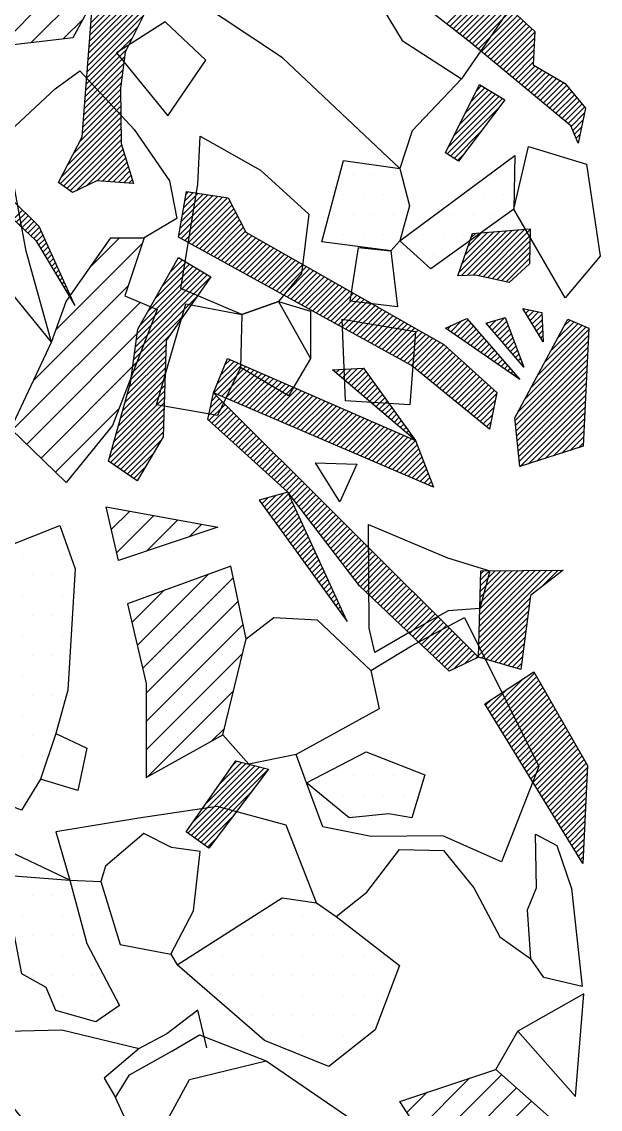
# Model space of a CAD drawing. Header units: metres. Extents: x -4.18 to -1.99, y -19.3 to -15.58.
# Drawn here: x -2.35 to -1.99, y -17.046 to -16.368 of the extents above; entities that cross this region are included whole.
import ezdxf

# ---------------------------------------------------------------- set-up
doc = ezdxf.new("R2010")
doc.units = ezdxf.units.M
doc.header["$LTSCALE"] = 25
doc.header["$MEASUREMENT"] = 0
doc.layers.get('0').update_dxf_attribs({"linetype": 'CONTINUOUS'})
for name, color, linetype in [('FEUER', 1, 'CONTINUOUS'), ('KNOCHEN', 2, 'CONTINUOUS'), ('KNOCHENSCHRAFF', 2, 'CONTINUOUS'), ('STEINE', 4, 'CONTINUOUS'), ('STEINESCHRAFF', 4, 'CONTINUOUS')]:
    doc.layers.add(name, color=color, linetype=linetype)

# ---------------------------------------------------------------- blocks, each defined once
blk = doc.blocks.new('*X1')
at = {"color": 0}
for p, q in [((-235.574, -1649.081), (-234.998, -1648.505)), ((-235.391, -1649.251), (-234.82, -1648.68)), ((-235.207, -1649.421), (-234.642, -1648.856)), ((-235.024, -1649.591), (-234.464, -1649.031)), ((-234.841, -1649.761), (-234.286, -1649.206)), ((-234.657, -1649.932), (-234.108, -1649.382)), ((-234.474, -1650.102), (-233.942, -1649.569)), ((-234.291, -1650.272), (-233.831, -1649.812)), ((-234.123, -1650.458), (-233.721, -1650.056)), ((-233.99, -1650.679), (-233.61, -1650.299)), ((-233.858, -1650.9), (-233.5, -1650.542)), ((-233.725, -1651.12), (-233.389, -1650.785)), ((-233.592, -1651.341), (-233.279, -1651.028)), ((-233.459, -1651.562), (-233.168, -1651.271)), ((-233.327, -1651.783), (-233.058, -1651.514)), ((-233.194, -1652.004), (-232.947, -1651.757)), ((-233.061, -1652.225), (-232.837, -1652)), ((-232.928, -1652.445), (-232.726, -1652.243)), ((-232.796, -1652.666), (-232.616, -1652.486)), ((-232.663, -1652.887), (-232.505, -1652.729)), ((-232.53, -1653.108), (-232.395, -1652.972)), ((-232.398, -1653.329), (-232.284, -1653.215)), ((-232.265, -1653.549), (-232.174, -1653.459)), ((-232.132, -1653.77), (-232.063, -1653.702)), ((-231.999, -1653.991), (-231.953, -1653.945)), ((-231.867, -1654.212), (-231.842, -1654.188)), ((-231.734, -1654.433), (-231.732, -1654.431))]:
    blk.add_line(p, q, dxfattribs=at)
blk = doc.blocks.new('*X2')
at = {"color": 0}
for p, q in [((-230.723, -1636.805), (-225.063, -1631.145)), ((-230.752, -1637.188), (-225.256, -1631.691)), ((-230.782, -1637.571), (-225.565, -1632.354)), ((-230.811, -1637.954), (-225.874, -1633.017)), ((-230.841, -1638.337), (-226.183, -1633.679)), ((-230.87, -1638.72), (-226.492, -1634.342)), ((-230.9, -1639.103), (-226.801, -1635.004)), ((-208.53, -1636.886), (-207.285, -1635.641)), ((-230.93, -1639.486), (-227.11, -1635.667)), ((-208.332, -1637.041), (-207.049, -1635.758)), ((-208.133, -1637.196), (-206.813, -1635.876)), ((-207.935, -1637.351), (-206.577, -1635.994)), ((-207.737, -1637.507), (-206.275, -1636.045)), ((-207.539, -1637.662), (-205.93, -1636.054)), ((-207.34, -1637.817), (-205.585, -1636.062)), ((-207.142, -1637.973), (-205.239, -1636.07)), ((-206.949, -1638.133), (-204.894, -1636.078)), ((-206.756, -1638.293), (-204.549, -1636.086)), ((-206.563, -1638.454), (-204.296, -1636.187)), ((-230.959, -1639.869), (-227.434, -1636.344)), ((-206.37, -1638.614), (-204.112, -1636.357)), ((-206.176, -1638.775), (-203.928, -1636.527)), ((-205.983, -1638.935), (-203.745, -1636.696)), ((-205.79, -1639.096), (-203.561, -1636.866)), ((-230.989, -1640.253), (-227.786, -1637.05)), ((-205.597, -1639.256), (-203.377, -1637.036)), ((-205.404, -1639.416), (-203.193, -1637.206)), ((-205.211, -1639.577), (-203.03, -1637.396)), ((-231.018, -1640.636), (-228.138, -1637.756)), ((-205.018, -1639.737), (-203.048, -1637.767)), ((-204.825, -1639.898), (-203.065, -1638.139)), ((-231.077, -1641.402), (-228.625, -1638.949)), ((-231.048, -1641.019), (-228.491, -1638.462)), ((-204.631, -1640.058), (-203.083, -1638.51)), ((-204.438, -1640.219), (-203.101, -1638.881)), ((-231.107, -1641.785), (-228.68, -1639.358)), ((-204.245, -1640.379), (-203.119, -1639.253)), ((-204.052, -1640.539), (-203.019, -1639.506)), ((-203.859, -1640.7), (-202.796, -1639.637)), ((-231.166, -1642.551), (-228.791, -1640.176)), ((-231.137, -1642.168), (-228.736, -1639.767)), ((-203.666, -1640.86), (-202.574, -1639.768)), ((-203.473, -1641.021), (-202.351, -1639.899)), ((-203.28, -1641.181), (-202.129, -1640.03)), ((-203.086, -1641.342), (-201.906, -1640.161)), ((-202.893, -1641.502), (-201.684, -1640.292)), ((-231.225, -1643.317), (-228.886, -1640.978)), ((-231.196, -1642.934), (-228.847, -1640.585)), ((-207.367, -1642.44), (-205.929, -1641.002)), ((-207.015, -1641.734), (-206.148, -1640.868)), ((-206.662, -1641.029), (-206.367, -1640.733)), ((-202.7, -1641.662), (-201.461, -1640.423)), ((-202.507, -1641.823), (-201.239, -1640.554)), ((-202.314, -1641.983), (-201.052, -1640.721)), ((-202.121, -1642.144), (-200.891, -1640.914)), ((-231.42, -1644.219), (-228.875, -1641.674)), ((-231.255, -1643.701), (-228.88, -1641.326)), ((-208.51, -1644.997), (-205.051, -1641.539)), ((-208.423, -1644.557), (-205.271, -1641.404)), ((-208.071, -1643.852), (-205.49, -1641.27)), ((-207.719, -1643.146), (-205.709, -1641.136)), ((-201.928, -1642.304), (-200.73, -1641.107)), ((-201.735, -1642.465), (-200.569, -1641.3)), ((-201.541, -1642.625), (-200.409, -1641.492)), ((-201.348, -1642.785), (-200.248, -1641.685)), ((-232.176, -1645.683), (-228.864, -1642.371)), ((-231.798, -1644.951), (-228.87, -1642.022)), ((-208.292, -1645.133), (-205.274, -1642.115)), ((-201.155, -1642.946), (-200.087, -1641.878)), ((-200.962, -1643.106), (-199.926, -1642.07)), ((-200.777, -1643.275), (-199.937, -1642.435)), ((-232.641, -1646.854), (-228.853, -1643.067)), ((-232.555, -1646.415), (-228.859, -1642.719)), ((-200.671, -1643.523), (-200.031, -1642.882)), ((-232.433, -1647), (-228.848, -1643.415)), ((-232.226, -1647.146), (-228.843, -1643.763)), ((-208.074, -1645.269), (-206.386, -1643.581)), ((-200.565, -1643.77), (-200.124, -1643.329)), ((-200.459, -1644.017), (-200.217, -1643.775)), ((-232.018, -1647.293), (-228.837, -1644.111)), ((-231.659, -1647.287), (-228.805, -1644.433)), ((-200.353, -1644.265), (-200.31, -1644.222)), ((-230.995, -1646.977), (-228.722, -1644.703)), ((-230.344, -1646.679), (-228.639, -1644.974)), ((-207.856, -1645.405), (-207.499, -1645.047)), ((-230.012, -1646.7), (-228.556, -1645.244)), ((-229.68, -1646.722), (-228.473, -1645.515)), ((-229.349, -1646.744), (-228.39, -1645.785)), ((-229.017, -1646.766), (-228.307, -1646.056)), ((-228.685, -1646.788), (-228.224, -1646.326)), ((-228.353, -1646.81), (-228.141, -1646.597)), ((-225.254, -1650.074), (-222.818, -1647.638)), ((-225.177, -1649.644), (-223.124, -1647.59)), ((-225.101, -1649.214), (-223.43, -1647.543)), ((-225.101, -1650.274), (-222.512, -1647.686)), ((-225.024, -1648.784), (-223.735, -1647.495)), ((-224.948, -1648.354), (-224.041, -1647.447)), ((-224.873, -1650.4), (-222.206, -1647.734)), ((-224.872, -1647.924), (-224.347, -1647.399)), ((-224.795, -1647.494), (-224.653, -1647.352)), ((-224.645, -1650.526), (-222.066, -1647.947)), ((-224.417, -1650.651), (-221.944, -1648.179)), ((-224.189, -1650.777), (-221.822, -1648.41)), ((-223.961, -1650.903), (-221.701, -1648.642)), ((-223.733, -1651.028), (-221.579, -1648.874)), ((-223.506, -1651.154), (-221.457, -1649.106)), ((-223.278, -1651.28), (-221.336, -1649.338)), ((-223.05, -1651.405), (-221.214, -1649.57)), ((-222.822, -1651.531), (-221.092, -1649.802)), ((-207.768, -1652.387), (-205.195, -1649.814)), ((-207.622, -1652.595), (-204.809, -1649.782)), ((-207.581, -1651.847), (-205.582, -1649.847)), ((-207.395, -1651.307), (-205.968, -1649.88)), ((-207.252, -1652.578), (-204.422, -1649.749)), ((-206.881, -1652.561), (-204.036, -1649.716)), ((-206.557, -1652.59), (-203.649, -1649.683)), ((-206.267, -1652.654), (-203.325, -1649.712)), ((-222.594, -1651.657), (-220.898, -1649.961)), ((-222.366, -1651.782), (-220.672, -1650.089)), ((-222.138, -1651.908), (-220.447, -1650.217)), ((-221.91, -1652.034), (-220.221, -1650.345)), ((-221.682, -1652.159), (-219.996, -1650.473)), ((-207.209, -1650.767), (-206.355, -1649.913)), ((-207.022, -1650.227), (-206.741, -1649.946)), ((-205.977, -1652.717), (-203.333, -1650.073)), ((-205.687, -1652.781), (-203.341, -1650.435)), ((-221.455, -1652.285), (-219.77, -1650.6)), ((-221.227, -1652.411), (-219.544, -1650.728)), ((-220.999, -1652.536), (-219.319, -1650.856)), ((-220.771, -1652.662), (-219.093, -1650.984)), ((-220.543, -1652.788), (-218.867, -1651.112)), ((-220.315, -1652.913), (-218.642, -1651.24)), ((-205.397, -1652.844), (-203.349, -1650.797)), ((-205.107, -1652.908), (-203.357, -1651.158)), ((-226.735, -1654.03), (-224.573, -1651.868)), ((-226.272, -1653.213), (-224.794, -1651.736)), ((-225.808, -1652.396), (-225.015, -1651.603)), ((-225.345, -1651.58), (-225.237, -1651.471)), ((-220.087, -1653.039), (-218.416, -1651.368)), ((-219.859, -1653.165), (-218.19, -1651.496)), ((-219.631, -1653.29), (-217.965, -1651.624)), ((-219.404, -1653.416), (-217.739, -1651.752)), ((-219.176, -1653.542), (-217.514, -1651.88)), ((-204.816, -1652.971), (-203.365, -1651.52)), ((-227.957, -1657.02), (-223.468, -1652.53)), ((-227.902, -1656.611), (-223.689, -1652.398)), ((-227.847, -1656.202), (-223.91, -1652.266)), ((-227.662, -1655.664), (-224.131, -1652.133)), ((-227.198, -1654.847), (-224.352, -1652.001)), ((-218.948, -1653.667), (-217.288, -1652.008)), ((-218.72, -1653.793), (-217.062, -1652.135)), ((-218.492, -1653.919), (-216.837, -1652.263)), ((-218.264, -1654.044), (-216.611, -1652.391)), ((-218.036, -1654.17), (-216.385, -1652.519)), ((-228.013, -1657.429), (-223.247, -1652.663)), ((-217.808, -1654.296), (-216.16, -1652.647)), ((-217.581, -1654.421), (-215.934, -1652.775)), ((-217.353, -1654.547), (-215.708, -1652.903)), ((-217.125, -1654.673), (-215.483, -1653.031)), ((-216.897, -1654.798), (-215.257, -1653.159)), ((-216.669, -1654.924), (-215.031, -1653.287)), ((-228.068, -1657.838), (-224.048, -1653.818)), ((-216.441, -1655.05), (-214.806, -1653.415)), ((-216.213, -1655.175), (-214.58, -1653.543)), ((-215.985, -1655.301), (-214.355, -1653.67)), ((-215.757, -1655.427), (-214.129, -1653.798)), ((-215.53, -1655.553), (-213.903, -1653.926)), ((-215.302, -1655.678), (-213.678, -1654.054)), ((-215.074, -1655.804), (-213.452, -1654.182)), ((-214.846, -1655.93), (-213.226, -1654.31)), ((-214.618, -1656.055), (-213.001, -1654.438)), ((-214.39, -1656.181), (-212.775, -1654.566)), ((-228.124, -1658.247), (-224.889, -1655.012)), ((-214.162, -1656.307), (-212.549, -1654.694)), ((-213.934, -1656.432), (-212.324, -1654.822)), ((-213.706, -1656.558), (-212.098, -1654.95)), ((-213.479, -1656.684), (-211.873, -1655.077)), ((-213.251, -1656.809), (-211.647, -1655.205)), ((-205.7, -1655.976), (-204.929, -1655.205)), ((-203.729, -1654.712), (-203.674, -1654.657)), ((-203.595, -1654.932), (-203.383, -1654.72)), ((-203.461, -1655.151), (-203.093, -1654.783)), ((-203.327, -1655.371), (-202.802, -1654.846)), ((-203.193, -1655.59), (-202.602, -1654.999)), ((-213.023, -1656.935), (-211.421, -1655.333)), ((-212.795, -1657.061), (-211.196, -1655.461)), ((-212.567, -1657.186), (-210.97, -1655.589)), ((-212.339, -1657.312), (-210.744, -1655.717)), ((-212.111, -1657.438), (-210.519, -1655.845)), ((-211.883, -1657.563), (-210.293, -1655.973)), ((-208.489, -1655.936), (-208.244, -1655.692)), ((-208.28, -1656.081), (-207.586, -1655.387)), ((-208.071, -1656.225), (-207.194, -1655.349)), ((-207.862, -1656.37), (-207.03, -1655.538)), ((-207.653, -1656.514), (-206.865, -1655.727)), ((-207.444, -1656.659), (-206.701, -1655.916)), ((-206.025, -1655.594), (-205.946, -1655.515)), ((-205.863, -1655.785), (-205.438, -1655.36)), ((-205.537, -1656.167), (-204.804, -1655.434)), ((-205.374, -1656.358), (-204.707, -1655.69)), ((-205.212, -1656.548), (-204.61, -1655.947)), ((-203.266, -1659.552), (-199.665, -1655.952)), ((-203.059, -1655.81), (-202.583, -1655.334)), ((-202.925, -1656.029), (-202.564, -1655.669)), ((-202.857, -1658.79), (-199.841, -1655.774)), ((-202.449, -1658.028), (-200.09, -1655.669)), ((-202.04, -1657.266), (-200.339, -1655.564)), ((-201.631, -1656.503), (-200.587, -1655.459)), ((-201.222, -1655.741), (-200.836, -1655.355)), ((-228.179, -1658.656), (-225.73, -1656.207)), ((-211.655, -1657.689), (-210.067, -1656.101)), ((-211.428, -1657.815), (-209.842, -1656.229)), ((-211.2, -1657.94), (-209.616, -1656.357)), ((-210.972, -1658.066), (-209.39, -1656.485)), ((-210.744, -1658.192), (-209.165, -1656.612)), ((-207.234, -1656.803), (-206.537, -1656.106)), ((-207.025, -1656.948), (-206.373, -1656.295)), ((-206.816, -1657.092), (-206.208, -1656.484)), ((-206.607, -1657.237), (-206.044, -1656.674)), ((-205.049, -1656.739), (-204.513, -1656.203)), ((-204.886, -1656.93), (-204.416, -1656.46)), ((-203.675, -1660.315), (-199.683, -1656.323)), ((-202.791, -1656.249), (-202.545, -1656.003)), ((-202.657, -1656.468), (-202.527, -1656.338)), ((-202.523, -1656.688), (-202.508, -1656.673)), ((-228.33, -1659.514), (-226.05, -1657.234)), ((-228.235, -1659.065), (-226.038, -1656.868)), ((-210.547, -1658.349), (-208.939, -1656.74)), ((-210.352, -1658.507), (-208.714, -1656.868)), ((-210.157, -1658.665), (-208.526, -1657.035)), ((-209.962, -1658.824), (-208.341, -1657.203)), ((-206.398, -1657.381), (-205.88, -1656.863)), ((-206.189, -1657.526), (-205.715, -1657.052)), ((-205.98, -1657.67), (-205.551, -1657.241)), ((-204.723, -1657.121), (-204.319, -1656.716)), ((-204.561, -1657.311), (-204.222, -1656.973)), ((-204.398, -1657.502), (-204.125, -1657.23)), ((-204.263, -1661.61), (-199.718, -1657.065)), ((-204.084, -1661.077), (-199.701, -1656.694)), ((-228.606, -1660.497), (-226.074, -1657.965)), ((-228.468, -1660.005), (-226.062, -1657.6)), ((-222.628, -1658.762), (-221.798, -1657.931)), ((-222.388, -1658.168), (-222.044, -1657.824)), ((-209.767, -1658.982), (-208.155, -1657.371)), ((-209.571, -1659.14), (-207.97, -1657.539)), ((-209.376, -1659.299), (-207.785, -1657.707)), ((-209.181, -1659.457), (-207.599, -1657.875)), ((-205.771, -1657.815), (-205.387, -1657.431)), ((-205.562, -1657.959), (-205.223, -1657.62)), ((-205.353, -1658.104), (-205.058, -1657.809)), ((-205.144, -1658.248), (-204.894, -1657.998)), ((-204.235, -1657.693), (-204.028, -1657.486)), ((-204.231, -1661.931), (-199.736, -1657.437)), ((-204.198, -1662.253), (-199.754, -1657.808)), ((-204.072, -1657.884), (-203.931, -1657.743)), ((-203.909, -1658.075), (-203.834, -1657.999)), ((-228.881, -1661.479), (-226.098, -1658.697)), ((-228.743, -1660.988), (-226.086, -1658.331)), ((-223.053, -1659.894), (-221.305, -1658.146)), ((-222.867, -1659.355), (-221.551, -1658.039)), ((-222.806, -1660), (-221.059, -1658.254)), ((-222.558, -1660.106), (-220.813, -1658.361)), ((-222.311, -1660.212), (-220.567, -1658.468)), ((-222.063, -1660.319), (-220.321, -1658.576)), ((-221.816, -1660.425), (-220.075, -1658.683)), ((-215.631, -1658.482), (-215.599, -1658.451)), ((-215.44, -1658.645), (-215.226, -1658.431)), ((-215.249, -1658.807), (-214.852, -1658.411)), ((-215.058, -1658.97), (-214.479, -1658.391)), ((-214.867, -1659.133), (-214.105, -1658.371)), ((-214.676, -1659.295), (-213.732, -1658.352)), ((-214.485, -1659.458), (-213.584, -1658.557)), ((-208.986, -1659.615), (-207.414, -1658.043)), ((-208.791, -1659.774), (-207.228, -1658.211)), ((-208.595, -1659.932), (-207.043, -1658.379)), ((-208.4, -1660.091), (-206.857, -1658.547)), ((-204.935, -1658.393), (-204.73, -1658.188)), ((-204.726, -1658.537), (-204.565, -1658.377)), ((-204.517, -1658.682), (-204.401, -1658.566)), ((-204.166, -1662.574), (-199.771, -1658.179)), ((-204.134, -1662.895), (-199.789, -1658.55)), ((-203.747, -1658.265), (-203.737, -1658.256)), ((-229.019, -1661.971), (-226.11, -1659.062)), ((-221.568, -1660.531), (-219.828, -1658.791)), ((-221.321, -1660.637), (-219.582, -1658.898)), ((-221.074, -1660.743), (-219.336, -1659.005)), ((-220.826, -1660.849), (-219.09, -1659.113)), ((-220.579, -1660.955), (-218.844, -1659.22)), ((-220.331, -1661.061), (-218.598, -1659.328)), ((-214.294, -1659.62), (-213.436, -1658.763)), ((-214.103, -1659.783), (-213.288, -1658.968)), ((-213.912, -1659.946), (-213.14, -1659.174)), ((-213.721, -1660.108), (-212.992, -1659.379)), ((-208.205, -1660.249), (-206.672, -1658.715)), ((-208.01, -1660.407), (-206.486, -1658.884)), ((-207.815, -1660.566), (-206.301, -1659.052)), ((-207.619, -1660.724), (-206.115, -1659.22)), ((-207.424, -1660.882), (-205.93, -1659.388)), ((-204.308, -1658.826), (-204.237, -1658.755)), ((-204.101, -1663.216), (-199.806, -1658.921)), ((-204.099, -1658.971), (-204.073, -1658.945)), ((-204.069, -1663.537), (-199.824, -1659.292)), ((-229.294, -1662.953), (-226.135, -1659.794)), ((-229.157, -1662.462), (-226.122, -1659.428)), ((-223.091, -1659.932), (-223.061, -1659.902)), ((-220.084, -1661.167), (-218.351, -1659.435)), ((-219.836, -1661.273), (-218.105, -1659.542)), ((-219.589, -1661.379), (-217.859, -1659.65)), ((-219.341, -1661.486), (-217.613, -1659.757)), ((-219.094, -1661.592), (-217.367, -1659.865)), ((-218.846, -1661.698), (-217.121, -1659.972)), ((-213.53, -1660.271), (-212.844, -1659.585)), ((-213.339, -1660.433), (-212.696, -1659.79)), ((-213.148, -1660.596), (-212.548, -1659.996)), ((-207.229, -1661.041), (-205.744, -1659.556)), ((-207.034, -1661.199), (-205.559, -1659.724)), ((-206.839, -1661.357), (-205.411, -1659.93)), ((-204.037, -1663.858), (-199.842, -1659.664)), ((-204.004, -1664.18), (-199.859, -1660.035)), ((-229.57, -1663.936), (-226.159, -1660.525)), ((-229.432, -1663.445), (-226.147, -1660.159)), ((-223.375, -1661.277), (-222.53, -1660.432)), ((-223.366, -1661.622), (-222.353, -1660.609)), ((-223.28, -1660.828), (-222.707, -1660.255)), ((-223.186, -1660.38), (-222.884, -1660.079)), ((-218.599, -1661.804), (-216.875, -1660.079)), ((-218.351, -1661.91), (-216.628, -1660.187)), ((-218.104, -1662.016), (-216.382, -1660.294)), ((-217.857, -1662.122), (-216.136, -1660.402)), ((-217.609, -1662.228), (-215.89, -1660.509)), ((-217.362, -1662.334), (-215.644, -1660.616)), ((-217.114, -1662.44), (-215.398, -1660.724)), ((-212.957, -1660.759), (-212.4, -1660.201)), ((-212.767, -1660.921), (-212.252, -1660.407)), ((-212.576, -1661.084), (-212.104, -1660.612)), ((-206.643, -1661.516), (-205.499, -1660.371)), ((-203.958, -1664.487), (-199.877, -1660.406)), ((-229.515, -1664.235), (-226.171, -1660.891)), ((-229.305, -1664.379), (-226.183, -1661.256)), ((-223.181, -1661.79), (-222.176, -1660.785)), ((-222.996, -1661.958), (-221.999, -1660.962)), ((-222.81, -1662.126), (-221.823, -1661.138)), ((-222.625, -1662.294), (-221.646, -1661.315)), ((-216.867, -1662.546), (-215.151, -1660.831)), ((-216.619, -1662.653), (-214.905, -1660.939)), ((-216.372, -1662.759), (-214.659, -1661.046)), ((-216.124, -1662.865), (-214.413, -1661.153)), ((-215.877, -1662.971), (-214.167, -1661.261)), ((-215.629, -1663.077), (-213.921, -1661.368)), ((-212.385, -1661.246), (-211.956, -1660.818)), ((-212.194, -1661.409), (-211.808, -1661.023)), ((-212.003, -1661.572), (-211.66, -1661.229)), ((-206.448, -1661.674), (-205.587, -1660.813)), ((-206.253, -1661.832), (-205.675, -1661.254)), ((-203.437, -1664.319), (-199.895, -1660.777)), ((-202.916, -1664.152), (-199.912, -1661.148)), ((-229.096, -1664.522), (-226.195, -1661.622)), ((-228.886, -1664.666), (-226.207, -1661.988)), ((-222.439, -1662.462), (-221.469, -1661.492)), ((-222.254, -1662.63), (-221.292, -1661.668)), ((-222.068, -1662.798), (-221.115, -1661.845)), ((-221.883, -1662.967), (-220.938, -1662.022)), ((-215.382, -1663.183), (-213.675, -1661.476)), ((-215.134, -1663.289), (-213.428, -1661.583)), ((-214.887, -1663.395), (-213.182, -1661.69)), ((-214.64, -1663.501), (-212.936, -1661.798)), ((-214.392, -1663.607), (-212.69, -1661.905)), ((-214.145, -1663.714), (-212.444, -1662.013)), ((-211.812, -1661.734), (-211.512, -1661.434)), ((-211.621, -1661.897), (-211.364, -1661.64)), ((-211.43, -1662.06), (-211.216, -1661.845)), ((-211.239, -1662.222), (-211.068, -1662.051)), ((-206.058, -1661.991), (-205.763, -1661.696)), ((-202.395, -1663.984), (-199.93, -1661.52)), ((-201.874, -1663.817), (-199.948, -1661.891)), ((-228.676, -1664.81), (-226.219, -1662.353)), ((-221.698, -1663.135), (-220.761, -1662.198)), ((-221.512, -1663.303), (-220.584, -1662.375)), ((-221.327, -1663.471), (-220.407, -1662.552)), ((-221.141, -1663.639), (-220.23, -1662.728)), ((-213.897, -1663.82), (-212.198, -1662.12)), ((-213.65, -1663.926), (-211.951, -1662.227)), ((-213.402, -1664.032), (-211.705, -1662.335)), ((-213.155, -1664.138), (-211.459, -1662.442)), ((-212.907, -1664.244), (-211.213, -1662.55)), ((-212.66, -1664.35), (-210.967, -1662.657)), ((-212.412, -1664.456), (-210.721, -1662.765)), ((-211.048, -1662.385), (-210.92, -1662.257)), ((-210.857, -1662.547), (-210.772, -1662.462)), ((-210.666, -1662.71), (-210.624, -1662.668)), ((-205.863, -1662.149), (-205.851, -1662.137)), ((-201.353, -1663.65), (-199.965, -1662.262)), ((-200.832, -1663.482), (-199.983, -1662.633)), ((-228.466, -1664.953), (-226.355, -1662.842)), ((-220.956, -1663.807), (-220.053, -1662.905)), ((-220.77, -1663.975), (-219.877, -1663.081)), ((-220.585, -1664.144), (-219.7, -1663.258)), ((-220.4, -1664.312), (-219.523, -1663.435)), ((-212.165, -1664.562), (-210.476, -1662.874)), ((-211.917, -1664.668), (-210.378, -1663.129)), ((-211.67, -1664.774), (-210.279, -1663.384)), ((-200.311, -1663.315), (-200, -1663.004)), ((-228.256, -1665.097), (-226.867, -1663.708)), ((-220.214, -1664.48), (-219.346, -1663.611)), ((-220.029, -1664.648), (-219.169, -1663.788)), ((-219.843, -1664.816), (-218.992, -1663.965)), ((-211.423, -1664.881), (-210.18, -1663.638)), ((-211.175, -1664.987), (-210.082, -1663.893)), ((-228.046, -1665.241), (-227.379, -1664.574)), ((-219.658, -1664.984), (-218.815, -1664.141)), ((-219.473, -1665.152), (-218.638, -1664.318)), ((-219.287, -1665.32), (-218.461, -1664.495)), ((-219.102, -1665.489), (-218.284, -1664.671)), ((-210.928, -1665.093), (-209.983, -1664.148)), ((-210.68, -1665.199), (-209.885, -1664.403)), ((-210.433, -1665.305), (-209.786, -1664.658)), ((-218.916, -1665.657), (-218.107, -1664.848)), ((-218.731, -1665.825), (-217.931, -1665.025)), ((-218.545, -1665.993), (-217.754, -1665.201)), ((-218.376, -1666.177), (-217.577, -1665.378)), ((-210.185, -1665.411), (-209.687, -1664.913)), ((-209.938, -1665.517), (-209.589, -1665.168)), ((-209.69, -1665.623), (-209.49, -1665.423)), ((-219.771, -1667.219), (-218.702, -1666.149)), ((-218.223, -1666.377), (-217.4, -1665.554)), ((-218.069, -1666.577), (-217.223, -1665.731)), ((-217.916, -1666.778), (-217.046, -1665.908)), ((-217.762, -1666.978), (-216.869, -1666.084)), ((-209.443, -1665.729), (-209.392, -1665.678)), ((-220.217, -1666.604), (-220.188, -1666.575)), ((-220.069, -1666.809), (-219.693, -1666.433)), ((-219.92, -1667.014), (-219.197, -1666.291)), ((-219.623, -1667.424), (-218.397, -1666.198)), ((-219.474, -1667.629), (-218.285, -1666.44)), ((-219.325, -1667.833), (-218.174, -1666.682)), ((-217.609, -1667.178), (-216.692, -1666.261)), ((-217.456, -1667.378), (-216.515, -1666.438)), ((-217.302, -1667.578), (-216.338, -1666.614)), ((-217.149, -1667.778), (-216.161, -1666.791)), ((-219.176, -1668.038), (-218.063, -1666.924)), ((-219.028, -1668.243), (-217.951, -1667.167)), ((-218.879, -1668.448), (-217.84, -1667.409)), ((-216.995, -1667.978), (-215.984, -1666.968)), ((-216.842, -1668.179), (-215.808, -1667.144)), ((-216.688, -1668.379), (-215.631, -1667.321)), ((-216.535, -1668.579), (-215.454, -1667.498)), ((-218.73, -1668.653), (-217.728, -1667.651)), ((-218.582, -1668.858), (-217.617, -1667.893)), ((-218.433, -1669.062), (-217.506, -1668.135)), ((-216.382, -1668.779), (-215.277, -1667.674)), ((-216.228, -1668.979), (-215.1, -1667.851)), ((-216.075, -1669.179), (-214.923, -1668.027)), ((-215.921, -1669.379), (-214.746, -1668.204)), ((-218.284, -1669.267), (-217.394, -1668.377)), ((-218.135, -1669.472), (-217.283, -1668.619)), ((-217.987, -1669.677), (-217.171, -1668.862)), ((-215.768, -1669.58), (-214.569, -1668.381)), ((-215.615, -1669.78), (-214.392, -1668.557)), ((-215.461, -1669.98), (-214.215, -1668.734)), ((-217.838, -1669.882), (-217.06, -1669.104)), ((-217.689, -1670.087), (-216.949, -1669.346)), ((-215.308, -1670.18), (-214.038, -1668.911)), ((-215.154, -1670.38), (-213.862, -1669.087)), ((-215.001, -1670.58), (-213.685, -1669.264)), ((-214.848, -1670.781), (-213.508, -1669.441)), ((-217.541, -1670.292), (-216.837, -1669.588)), ((-217.392, -1670.496), (-216.726, -1669.83)), ((-217.243, -1670.701), (-216.614, -1670.072)), ((-214.694, -1670.981), (-213.331, -1669.617)), ((-214.541, -1671.181), (-213.154, -1669.794)), ((-214.387, -1671.381), (-212.977, -1669.971)), ((-214.234, -1671.581), (-212.8, -1670.147)), ((-217.094, -1670.906), (-216.503, -1670.314)), ((-216.946, -1671.111), (-216.392, -1670.557)), ((-216.797, -1671.316), (-216.28, -1670.799)), ((-214.081, -1671.781), (-212.623, -1670.324)), ((-213.918, -1671.973), (-212.446, -1670.5)), ((-213.737, -1672.145), (-212.269, -1670.677)), ((-213.556, -1672.318), (-212.092, -1670.854)), ((-216.648, -1671.521), (-216.169, -1671.041)), ((-216.5, -1671.725), (-216.057, -1671.283)), ((-216.351, -1671.93), (-215.946, -1671.525)), ((-213.375, -1672.49), (-211.916, -1671.03)), ((-213.194, -1672.663), (-211.739, -1671.207)), ((-213.013, -1672.835), (-211.562, -1671.384)), ((-212.832, -1673.008), (-211.385, -1671.56)), ((-206.532, -1675.546), (-201.935, -1670.949)), ((-206.522, -1675.183), (-202.292, -1670.953)), ((-206.512, -1674.819), (-202.65, -1670.957)), ((-206.502, -1674.456), (-203.007, -1670.961)), ((-206.492, -1674.092), (-203.364, -1670.965)), ((-206.482, -1673.728), (-203.722, -1670.968)), ((-206.472, -1673.365), (-204.079, -1670.972)), ((-206.462, -1673.001), (-204.436, -1670.976)), ((-206.452, -1672.638), (-204.794, -1670.98)), ((-206.442, -1672.274), (-205.151, -1670.984)), ((-206.432, -1671.911), (-205.509, -1670.987)), ((-206.422, -1671.547), (-205.866, -1670.991)), ((-206.412, -1671.183), (-206.223, -1670.995)), ((-202.613, -1671.981), (-201.578, -1670.945)), ((-216.202, -1672.135), (-215.835, -1671.767)), ((-216.053, -1672.34), (-215.723, -1672.01)), ((-215.905, -1672.545), (-215.612, -1672.252)), ((-212.651, -1673.18), (-211.208, -1671.737)), ((-212.47, -1673.353), (-211.031, -1671.914)), ((-212.289, -1673.525), (-210.854, -1672.09)), ((-212.108, -1673.698), (-210.677, -1672.267)), ((-215.756, -1672.75), (-215.5, -1672.494)), ((-215.607, -1672.954), (-215.389, -1672.736)), ((-211.927, -1673.87), (-210.5, -1672.444)), ((-211.746, -1674.043), (-210.323, -1672.62)), ((-211.565, -1674.215), (-210.146, -1672.797)), ((-206.542, -1675.91), (-203.33, -1672.697)), ((-215.459, -1673.159), (-215.278, -1672.978)), ((-215.31, -1673.364), (-215.166, -1673.22)), ((-215.161, -1673.569), (-215.055, -1673.462)), ((-211.384, -1674.388), (-209.97, -1672.973)), ((-211.203, -1674.561), (-209.793, -1673.15)), ((-211.022, -1674.733), (-209.616, -1673.327)), ((-210.841, -1674.906), (-209.439, -1673.503)), ((-206.552, -1676.273), (-203.383, -1673.104)), ((-206.363, -1676.438), (-203.436, -1673.511)), ((-215.013, -1673.774), (-214.943, -1673.705)), ((-214.864, -1673.979), (-214.832, -1673.947)), ((-210.66, -1675.078), (-209.262, -1673.68)), ((-210.479, -1675.251), (-209.085, -1673.857)), ((-210.298, -1675.423), (-208.908, -1674.033)), ((-210.117, -1675.596), (-208.731, -1674.21)), ((-206.088, -1676.517), (-203.49, -1673.918)), ((-209.936, -1675.768), (-208.554, -1674.387)), ((-209.755, -1675.941), (-208.377, -1674.563)), ((-209.574, -1676.113), (-208.2, -1674.74)), ((-209.393, -1676.286), (-208.023, -1674.917)), ((-205.814, -1676.596), (-203.543, -1674.325)), ((-205.539, -1676.675), (-203.596, -1674.732)), ((-209.212, -1676.458), (-207.847, -1675.093)), ((-209.031, -1676.631), (-207.67, -1675.27)), ((-208.85, -1676.803), (-207.493, -1675.446)), ((-208.669, -1676.976), (-207.316, -1675.623)), ((-205.265, -1676.754), (-203.65, -1675.139)), ((-204.99, -1676.833), (-203.703, -1675.546)), ((-208.488, -1677.149), (-207.139, -1675.8)), ((-208.099, -1677.113), (-206.962, -1675.976)), ((-207.428, -1676.796), (-206.785, -1676.153)), ((-206.757, -1676.478), (-206.608, -1676.33)), ((-204.716, -1676.912), (-203.756, -1675.953)), ((-204.441, -1676.991), (-203.81, -1676.359)), ((-204.166, -1677.07), (-203.863, -1676.766)), ((-205.696, -1680.013), (-203.055, -1677.372)), ((-205.561, -1680.232), (-202.926, -1677.597)), ((-205.83, -1679.794), (-203.763, -1677.727)), ((-205.427, -1680.452), (-202.797, -1677.821)), ((-205.292, -1680.671), (-202.667, -1678.046)), ((-205.158, -1680.89), (-202.538, -1678.27)), ((-206.099, -1679.356), (-205.789, -1679.046)), ((-205.964, -1679.575), (-204.776, -1678.386)), ((-205.024, -1681.109), (-202.409, -1678.495)), ((-204.889, -1681.328), (-202.28, -1678.719)), ((-204.755, -1681.547), (-202.151, -1678.944)), ((-204.62, -1681.767), (-202.022, -1679.168)), ((-204.486, -1681.986), (-201.893, -1679.393)), ((-204.352, -1682.205), (-201.764, -1679.617)), ((-204.217, -1682.424), (-201.635, -1679.842)), ((-204.083, -1682.643), (-201.506, -1680.066)), ((-203.948, -1682.862), (-201.377, -1680.291)), ((-203.814, -1683.081), (-201.248, -1680.515)), ((-203.68, -1683.301), (-201.119, -1680.74)), ((-203.545, -1683.52), (-200.99, -1680.964)), ((-203.411, -1683.739), (-200.861, -1681.189)), ((-203.276, -1683.958), (-200.731, -1681.413)), ((-203.142, -1684.177), (-200.602, -1681.638)), ((-203.008, -1684.396), (-200.473, -1681.862)), ((-202.873, -1684.615), (-200.344, -1682.087)), ((-202.739, -1684.835), (-200.215, -1682.311)), ((-224.353, -1686.65), (-220.778, -1683.075)), ((-223.528, -1685.471), (-221.061, -1683.004)), ((-222.703, -1684.293), (-221.344, -1682.934)), ((-221.878, -1683.114), (-221.627, -1682.863)), ((-202.604, -1685.054), (-200.086, -1682.536)), ((-202.47, -1685.273), (-199.957, -1682.76)), ((-202.336, -1685.492), (-199.828, -1682.985)), ((-224.689, -1687.34), (-220.495, -1683.145)), ((-224.483, -1687.487), (-220.212, -1683.216)), ((-224.276, -1687.634), (-219.929, -1683.286)), ((-224.07, -1687.781), (-219.706, -1683.417)), ((-202.201, -1685.711), (-199.747, -1683.257)), ((-202.067, -1685.93), (-199.766, -1683.629)), ((-201.932, -1686.15), (-199.784, -1684.001)), ((-201.798, -1686.369), (-199.802, -1684.373)), ((-223.864, -1687.928), (-220.774, -1684.839)), ((-201.664, -1686.588), (-199.821, -1684.745)), ((-201.529, -1686.807), (-199.839, -1685.117)), ((-201.395, -1687.026), (-199.857, -1685.489)), ((-223.657, -1688.075), (-221.843, -1686.261)), ((-201.26, -1687.245), (-199.876, -1685.86)), ((-201.126, -1687.464), (-199.894, -1686.232)), ((-200.992, -1687.684), (-199.912, -1686.604)), ((-200.857, -1687.903), (-199.93, -1686.976)), ((-223.451, -1688.223), (-222.911, -1687.683)), ((-200.723, -1688.122), (-199.949, -1687.348)), ((-200.588, -1688.341), (-199.967, -1687.72)), ((-200.454, -1688.56), (-199.985, -1688.092)), ((-200.32, -1688.779), (-200.004, -1688.463)), ((-200.185, -1688.998), (-200.022, -1688.835)), ((-200.051, -1689.218), (-200.04, -1689.207))]:
    blk.add_line(p, q, dxfattribs=at)
blk = doc.blocks.new('*X5')
at = {"color": 0}
for p, q in [((-232.917, -1655.969), (-227.522, -1650.574)), ((-230.775, -1652.06), (-228.949, -1650.233)), ((-234.327, -1659.147), (-228.421, -1653.241)), ((-235.633, -1662.221), (-227.661, -1654.249)), ((-234.736, -1663.091), (-226.743, -1655.099)), ((-233.838, -1663.961), (-227.857, -1657.98)), ((-232.94, -1664.831), (-228.97, -1660.861)), ((-229.458, -1668.42), (-228.307, -1667.269)), ((-229.13, -1669.86), (-226.811, -1667.541)), ((-227.266, -1669.764), (-225.315, -1667.813)), ((-224.6, -1668.865), (-223.819, -1668.084)), ((-227.844, -1675.645), (-223.415, -1671.216)), ((-227.507, -1677.076), (-221.852, -1671.421)), ((-228.181, -1674.214), (-226.19, -1672.223)), ((-227.283, -1678.62), (-221.54, -1672.876)), ((-227.282, -1680.386), (-221.228, -1674.332)), ((-227.281, -1682.153), (-221.258, -1676.13)), ((-227.163, -1683.803), (-221.832, -1678.472)), ((-223.198, -1681.606), (-222.405, -1680.813)), ((-210.362, -1705.893), (-207.102, -1702.633)), ((-209.799, -1707.098), (-205.11, -1702.409)), ((-209.074, -1708.141), (-204.173, -1703.239)), ((-211.013, -1704.776), (-209.746, -1703.509)), ((-208.134, -1708.969), (-203.236, -1704.07))]:
    blk.add_line(p, q, dxfattribs=at)
blk = doc.blocks.new('*X8')
at = {"color": 0}
for p, q in [((-234.428, -1638.035), (-230.9, -1634.507)), ((-236.425, -1638.264), (-233.231, -1635.07)), ((-232.43, -1637.805), (-231.212, -1636.587))]:
    blk.add_line(p, q, dxfattribs=at)
blk = doc.blocks.new('*X11')
at = {"color": 0}
for p, q in [((-214.375, -1646.25), (-214.375, -1646.25)), ((-213.125, -1646.25), (-213.125, -1646.25)), ((-211.875, -1646.25), (-211.875, -1646.25)), ((-205.625, -1646.25), (-205.625, -1646.25)), ((-204.375, -1646.25), (-204.375, -1646.25)), ((-215, -1647.5), (-215, -1647.5)), ((-213.75, -1647.5), (-213.75, -1647.5)), ((-212.5, -1647.5), (-212.5, -1647.5)), ((-211.25, -1647.5), (-211.25, -1647.5)), ((-207.5, -1647.5), (-207.5, -1647.5)), ((-206.25, -1647.5), (-206.25, -1647.5)), ((-205, -1647.5), (-205, -1647.5)), ((-215.625, -1648.75), (-215.625, -1648.75)), ((-214.375, -1648.75), (-214.375, -1648.75)), ((-213.125, -1648.75), (-213.125, -1648.75)), ((-211.875, -1648.75), (-211.875, -1648.75)), ((-208.125, -1648.75), (-208.125, -1648.75)), ((-206.875, -1648.75), (-206.875, -1648.75)), ((-205.625, -1648.75), (-205.625, -1648.75)), ((-215, -1650), (-215, -1650)), ((-213.75, -1650), (-213.75, -1650)), ((-212.5, -1650), (-212.5, -1650)), ((-210, -1650), (-210, -1650)), ((-208.75, -1650), (-208.75, -1650)), ((-207.5, -1650), (-207.5, -1650)), ((-209.375, -1651.25), (-209.375, -1651.25)), ((-233.125, -1668.75), (-233.125, -1668.75)), ((-235, -1670), (-235, -1670)), ((-233.75, -1670), (-233.75, -1670)), ((-232.5, -1670), (-232.5, -1670)), ((-234.375, -1671.25), (-234.375, -1671.25)), ((-233.125, -1671.25), (-233.125, -1671.25)), ((-231.875, -1671.25), (-231.875, -1671.25)), ((-235, -1672.5), (-235, -1672.5)), ((-233.75, -1672.5), (-233.75, -1672.5)), ((-232.5, -1672.5), (-232.5, -1672.5)), ((-234.375, -1673.75), (-234.375, -1673.75)), ((-233.125, -1673.75), (-233.125, -1673.75)), ((-235, -1675), (-235, -1675)), ((-233.75, -1675), (-233.75, -1675)), ((-232.5, -1675), (-232.5, -1675)), ((-234.375, -1676.25), (-234.375, -1676.25)), ((-233.125, -1676.25), (-233.125, -1676.25)), ((-235, -1677.5), (-235, -1677.5)), ((-233.75, -1677.5), (-233.75, -1677.5)), ((-232.5, -1677.5), (-232.5, -1677.5)), ((-234.375, -1678.75), (-234.375, -1678.75)), ((-233.125, -1678.75), (-233.125, -1678.75)), ((-235, -1680), (-235, -1680)), ((-233.75, -1680), (-233.75, -1680)), ((-234.375, -1681.25), (-234.375, -1681.25)), ((-233.125, -1681.25), (-233.125, -1681.25)), ((-235, -1682.5), (-235, -1682.5)), ((-233.75, -1682.5), (-233.75, -1682.5)), ((-213.75, -1682.5), (-213.75, -1682.5)), ((-234.375, -1683.75), (-234.375, -1683.75)), ((-215.625, -1683.75), (-215.625, -1683.75)), ((-214.375, -1683.75), (-214.375, -1683.75)), ((-213.125, -1683.75), (-213.125, -1683.75)), ((-211.875, -1683.75), (-211.875, -1683.75)), ((-210.625, -1683.75), (-210.625, -1683.75)), ((-235, -1685), (-235, -1685)), ((-216.25, -1685), (-216.25, -1685)), ((-215, -1685), (-215, -1685)), ((-213.75, -1685), (-213.75, -1685)), ((-212.5, -1685), (-212.5, -1685)), ((-211.25, -1685), (-211.25, -1685)), ((-214.375, -1686.25), (-214.375, -1686.25)), ((-234.375, -1691.25), (-234.375, -1691.25)), ((-233.125, -1691.25), (-233.125, -1691.25)), ((-231.875, -1691.25), (-231.875, -1691.25)), ((-235, -1692.5), (-235, -1692.5)), ((-233.75, -1692.5), (-233.75, -1692.5)), ((-232.5, -1692.5), (-232.5, -1692.5)), ((-220, -1692.5), (-220, -1692.5)), ((-218.75, -1692.5), (-218.75, -1692.5)), ((-217.5, -1692.5), (-217.5, -1692.5)), ((-216.25, -1692.5), (-216.25, -1692.5)), ((-234.375, -1693.75), (-234.375, -1693.75)), ((-233.125, -1693.75), (-233.125, -1693.75)), ((-231.875, -1693.75), (-231.875, -1693.75)), ((-221.875, -1693.75), (-221.875, -1693.75)), ((-220.625, -1693.75), (-220.625, -1693.75)), ((-219.375, -1693.75), (-219.375, -1693.75)), ((-218.125, -1693.75), (-218.125, -1693.75)), ((-216.875, -1693.75), (-216.875, -1693.75)), ((-215.625, -1693.75), (-215.625, -1693.75)), ((-214.375, -1693.75), (-214.375, -1693.75)), ((-235, -1695), (-235, -1695)), ((-233.75, -1695), (-233.75, -1695)), ((-232.5, -1695), (-232.5, -1695)), ((-231.25, -1695), (-231.25, -1695)), ((-223.75, -1695), (-223.75, -1695)), ((-222.5, -1695), (-222.5, -1695)), ((-221.25, -1695), (-221.25, -1695)), ((-220, -1695), (-220, -1695)), ((-218.75, -1695), (-218.75, -1695)), ((-217.5, -1695), (-217.5, -1695)), ((-216.25, -1695), (-216.25, -1695)), ((-215, -1695), (-215, -1695)), ((-213.75, -1695), (-213.75, -1695)), ((-212.5, -1695), (-212.5, -1695)), ((-234.375, -1696.25), (-234.375, -1696.25)), ((-233.125, -1696.25), (-233.125, -1696.25)), ((-231.875, -1696.25), (-231.875, -1696.25)), ((-230.625, -1696.25), (-230.625, -1696.25)), ((-224.375, -1696.25), (-224.375, -1696.25)), ((-223.125, -1696.25), (-223.125, -1696.25)), ((-221.875, -1696.25), (-221.875, -1696.25)), ((-220.625, -1696.25), (-220.625, -1696.25)), ((-219.375, -1696.25), (-219.375, -1696.25)), ((-218.125, -1696.25), (-218.125, -1696.25)), ((-216.875, -1696.25), (-216.875, -1696.25)), ((-215.625, -1696.25), (-215.625, -1696.25)), ((-214.375, -1696.25), (-214.375, -1696.25)), ((-213.125, -1696.25), (-213.125, -1696.25)), ((-211.875, -1696.25), (-211.875, -1696.25)), ((-232.5, -1697.5), (-232.5, -1697.5)), ((-231.25, -1697.5), (-231.25, -1697.5)), ((-230, -1697.5), (-230, -1697.5)), ((-222.5, -1697.5), (-222.5, -1697.5)), ((-221.25, -1697.5), (-221.25, -1697.5)), ((-220, -1697.5), (-220, -1697.5)), ((-218.75, -1697.5), (-218.75, -1697.5)), ((-217.5, -1697.5), (-217.5, -1697.5)), ((-216.25, -1697.5), (-216.25, -1697.5)), ((-215, -1697.5), (-215, -1697.5)), ((-213.75, -1697.5), (-213.75, -1697.5)), ((-212.5, -1697.5), (-212.5, -1697.5)), ((-230.625, -1698.75), (-230.625, -1698.75)), ((-224.375, -1698.75), (-224.375, -1698.75)), ((-220.625, -1698.75), (-220.625, -1698.75)), ((-219.375, -1698.75), (-219.375, -1698.75)), ((-218.125, -1698.75), (-218.125, -1698.75)), ((-216.875, -1698.75), (-216.875, -1698.75)), ((-215.625, -1698.75), (-215.625, -1698.75)), ((-214.375, -1698.75), (-214.375, -1698.75)), ((-213.125, -1698.75), (-213.125, -1698.75)), ((-225, -1700), (-225, -1700)), ((-223.75, -1700), (-223.75, -1700)), ((-220, -1700), (-220, -1700)), ((-218.75, -1700), (-218.75, -1700)), ((-217.5, -1700), (-217.5, -1700)), ((-216.25, -1700), (-216.25, -1700)), ((-215, -1700), (-215, -1700)), ((-213.75, -1700), (-213.75, -1700)), ((-228.125, -1701.25), (-228.125, -1701.25)), ((-226.875, -1701.25), (-226.875, -1701.25)), ((-216.875, -1701.25), (-216.875, -1701.25)), ((-215.625, -1701.25), (-215.625, -1701.25)), ((-228.75, -1702.5), (-228.75, -1702.5))]:
    blk.add_line(p, q, dxfattribs=at)

msp = doc.modelspace()

# ---------------------------------------------------------------- linework, layer by layer
at = {"layer": 'KNOCHEN'}
for points in [[(-2.32744, -16.46781), (-2.31273, -16.43935), (-2.30669, -16.3611), (-2.28846, -16.28741), (-2.25189, -16.26858), (-2.24223, -16.27772), (-2.25134, -16.31431), (-2.27316, -16.36107), (-2.28584, -16.38649), (-2.28887, -16.40884), (-2.28834, -16.44339), (-2.2807, -16.46828), (-2.30356, -16.46678), (-2.3188, -16.4739), (-2.32744, -16.46781)], [(-2.00788, -16.43251), (-2.07143, -16.37972), (-2.12329, -16.33911), (-2.11009, -16.31878), (-2.08619, -16.34975), (-2.06484, -16.3604), (-2.04401, -16.3609), (-2.03028, -16.37359), (-2.03128, -16.39442), (-2.01146, -16.40609), (-1.99874, -16.42132), (-2.0033, -16.44318), (-2.00788, -16.43251)], [(-2.08611, -16.44934), (-2.06481, -16.40664), (-2.04905, -16.41628), (-2.07798, -16.45441), (-2.08611, -16.44934)], [(-2.31722, -16.54453), (-2.33961, -16.49526), (-2.37622, -16.45921), (-2.40723, -16.44552), (-2.4494, -16.44199), (-2.46819, -16.45064), (-2.46819, -16.45064), (-2.43974, -16.45519), (-2.41179, -16.45822), (-2.38943, -16.4643), (-2.37062, -16.47699), (-2.34164, -16.5039), (-2.31722, -16.54453)], [(-2.25273, -16.5018), (-2.24767, -16.47334), (-2.22175, -16.47738), (-2.21056, -16.49872), (-2.08704, -16.56874), (-2.05399, -16.59869), (-2.05854, -16.62156), (-2.10735, -16.58196), (-2.25273, -16.5018)], [(-2.07843, -16.52605), (-2.06931, -16.49962), (-2.03324, -16.49655), (-2.03373, -16.5184), (-2.04642, -16.53009), (-2.06726, -16.52554), (-2.07843, -16.52605)], [(-2.29632, -16.64155), (-2.28263, -16.59277), (-2.27809, -16.55923), (-2.25272, -16.5145), (-2.23238, -16.52668), (-2.2603, -16.56633), (-2.26228, -16.62629), (-2.27852, -16.65374), (-2.29632, -16.64155)], [(-2.02505, -16.56717), (-2.03777, -16.54634), (-2.02608, -16.54888), (-2.02505, -16.56717)], [(-2.03977, -16.59055), (-2.08603, -16.55858), (-2.07282, -16.55247), (-2.03977, -16.59055)], [(-2.03723, -16.58293), (-2.06063, -16.55551), (-2.04894, -16.55194), (-2.03723, -16.58293)], [(-2.00011, -16.63218), (-2.03973, -16.64492), (-2.0428, -16.61443), (-2.00982, -16.55293), (-1.99661, -16.55851), (-2.00011, -16.63218)], [(-2.09358, -16.65766), (-2.2308, -16.59883), (-2.22218, -16.57748), (-2.10478, -16.62871), (-2.09358, -16.65766)], [(-2.15663, -16.58454), (-2.13733, -16.58351), (-2.10478, -16.62871), (-2.15663, -16.58454)], [(-2.23435, -16.61559), (-2.2308, -16.59883), (-2.06555, -16.76383), (-2.08383, -16.77248), (-2.13976, -16.71917), (-2.18452, -16.66078), (-2.23435, -16.61559)], [(-2.18452, -16.66078), (-2.2023, -16.66587), (-2.14737, -16.74153), (-2.18452, -16.66078)], [(-2.03912, -16.77143), (-2.06555, -16.76383), (-2.06407, -16.70997), (-2.01275, -16.70942), (-2.03306, -16.72519), (-2.03912, -16.77143)], [(-2.00042, -16.89233), (-2.06146, -16.79279), (-2.03099, -16.77295), (-1.99741, -16.83135), (-2.00042, -16.89233)], [(-2.24787, -16.8727), (-2.21691, -16.82847), (-2.19658, -16.83354), (-2.23364, -16.88285), (-2.24787, -16.8727)]]:
    msp.add_lwpolyline(points, dxfattribs=at)
at = {"layer": 'STEINE'}
for points in [[(-2.11456, -16.45901), (-2.18778, -16.38997), (-2.24319, -16.35292), (-2.19955, -16.26803), (-2.16549, -16.29545), (-2.14107, -16.33303), (-2.11309, -16.37924), (-2.07599, -16.40309), (-2.10695, -16.43563), (-2.11456, -16.45901)], [(-2.04099, -16.31771), (-2.04249, -16.35378), (-2.06178, -16.38225), (-2.07599, -16.40309)], [(-2.37171, -16.3835), (-2.31836, -16.37736), (-2.29959, -16.3428), (-2.35445, -16.35605), (-2.37681, -16.35759)], [(-2.29143, -16.387), (-2.25939, -16.4261), (-2.23553, -16.39153), (-2.26096, -16.36767), (-2.29143, -16.387)], [(-2.33194, -16.5674), (-2.34773, -16.51051), (-2.35641, -16.46326), (-2.35693, -16.44192), (-2.35744, -16.43532), (-2.32952, -16.40938), (-2.31428, -16.39819), (-2.28021, -16.43475), (-2.25834, -16.46674), (-2.25375, -16.49011), (-2.27407, -16.50232)], [(-2.24056, -16.46876), (-2.23906, -16.43878), (-2.20144, -16.46009), (-2.17144, -16.48751), (-2.17599, -16.5246), (-2.1902, -16.54189), (-2.21306, -16.55003), (-2.25118, -16.53381), (-2.24056, -16.46876)], [(-2.11452, -16.50423), (-2.04292, -16.45083), (-2.04341, -16.48436), (-2.0952, -16.52149), (-2.11452, -16.50423)], [(-1.99821, -16.45638), (-1.98953, -16.51379), (-2.01135, -16.53972), (-2.04341, -16.48436), (-2.03429, -16.44523), (-1.99821, -16.45638)], [(-2.1633, -16.50478), (-2.14962, -16.45396), (-2.11456, -16.45901), (-2.10844, -16.48238), (-2.11452, -16.50423), (-2.12011, -16.51033), (-2.1633, -16.50478)], [(-2.33194, -16.5674), (-2.37618, -16.51307), (-2.41178, -16.47855), (-2.45292, -16.49738), (-2.45593, -16.53803), (-2.44677, -16.56495)], [(-2.32273, -16.65478), (-2.3573, -16.62128), (-2.33194, -16.5674), (-2.32281, -16.54199), (-2.2949, -16.50234), (-2.27407, -16.50232), (-2.28623, -16.5384), (-2.2659, -16.54703), (-2.29379, -16.6192), (-2.32273, -16.65478), (-2.3573, -16.62128)], [(-2.14549, -16.54185), (-2.14043, -16.50832), (-2.12011, -16.51033), (-2.11602, -16.54539), (-2.14549, -16.54185)], [(-2.26636, -16.60647), (-2.24812, -16.54346), (-2.21306, -16.55003), (-2.21405, -16.58306), (-2.22825, -16.61305), (-2.26636, -16.60647)], [(-2.21306, -16.55003), (-2.1902, -16.54189), (-2.17036, -16.57744), (-2.18406, -16.60082), (-2.21405, -16.58306)], [(-2.1902, -16.54189), (-2.17038, -16.54797), (-2.17036, -16.57744)], [(-2.14849, -16.60384), (-2.15056, -16.55304), (-2.10483, -16.56062), (-2.10835, -16.60635), (-2.14849, -16.60384)], [(-2.152, -16.66685), (-2.16726, -16.64247), (-2.14135, -16.64347), (-2.152, -16.66685)], [(-2.29017, -16.70354), (-2.29782, -16.67001), (-2.2282, -16.68266), (-2.29017, -16.70354)], [(-2.32161, -16.78435), (-2.32921, -16.81128), (-2.33884, -16.83974), (-2.35051, -16.85906), (-2.36678, -16.85297), (-2.36782, -16.81334), (-2.36938, -16.76762), (-2.37553, -16.70106), (-2.32677, -16.68172), (-2.3171, -16.70864), (-2.32161, -16.78435)], [(-2.13365, -16.74559), (-2.1342, -16.68106), (-2.0849, -16.70186), (-2.05848, -16.70997), (-2.06456, -16.73334), (-2.08437, -16.73488), (-2.10824, -16.74811), (-2.13008, -16.76083), (-2.13365, -16.74559)], [(-2.21036, -16.75225), (-2.22005, -16.70704), (-2.28456, -16.73046), (-2.27284, -16.78025), (-2.27279, -16.83868), (-2.22505, -16.81222)], [(-2.22505, -16.81222), (-2.21036, -16.75225), (-2.1931, -16.73903), (-2.16617, -16.74053), (-2.13261, -16.77201), (-2.12751, -16.79589), (-2.17932, -16.82438), (-2.20878, -16.8305), (-2.22505, -16.81222)], [(-2.13261, -16.77201), (-2.10722, -16.75675), (-2.07421, -16.73894), (-2.0279, -16.83188), (-2.05123, -16.89135), (-2.08782, -16.87512), (-2.13253, -16.87566), (-2.16251, -16.86958), (-2.1727, -16.84216), (-2.17932, -16.82438)], [(-2.32921, -16.81128), (-2.3099, -16.82041), (-2.31547, -16.84684), (-2.33884, -16.83974)], [(-2.1727, -16.84216), (-2.13562, -16.82282), (-2.09903, -16.83702), (-2.10714, -16.86395), (-2.12136, -16.86142), (-2.14626, -16.86398), (-2.1727, -16.84216)], [(-2.16654, -16.91684), (-2.18538, -16.86859), (-2.22858, -16.85693), (-2.27735, -16.86408), (-2.32916, -16.87276), (-2.3205, -16.90273), (-2.3012, -16.90373)], [(-2.3205, -16.90273), (-2.39115, -16.86925), (-2.48414, -16.86119), (-2.50181, -17.00754)], [(-2.3012, -16.90373), (-2.28897, -16.94285), (-2.25747, -16.94892), (-2.24326, -16.92198), (-2.23922, -16.88489), (-2.25701, -16.88236), (-2.27429, -16.87373), (-2.29816, -16.89408), (-2.3012, -16.90373)], [(-2.00087, -16.96905), (-2.02475, -16.96348), (-2.03289, -16.9518), (-2.03494, -16.92131), (-2.02937, -16.90759), (-2.0299, -16.87406), (-2.01668, -16.88116), (-2.00752, -16.90808), (-2.00087, -16.96905)], [(-2.15434, -16.92547), (-2.13505, -16.91021), (-2.11474, -16.88377), (-2.08731, -16.88426), (-2.06849, -16.90762), (-2.05221, -16.93809), (-2.03289, -16.9518)], [(-2.28945, -16.98095), (-2.30418, -16.99113), (-2.32908, -16.98403), (-2.33519, -16.96981), (-2.35044, -16.96118), (-2.35503, -16.93731), (-2.36571, -16.91801), (-2.35962, -16.9114), (-2.36624, -16.89921), (-2.3205, -16.90273), (-2.3098, -16.94235), (-2.28945, -16.98095)], [(-2.15884, -17.01896), (-2.19899, -17.00273), (-2.2534, -16.95552), (-2.18788, -16.91381), (-2.16654, -16.91684), (-2.15434, -16.92547), (-2.11469, -16.95592), (-2.1299, -16.99607), (-2.15884, -17.01896)], [(-2.25747, -16.94892), (-2.2534, -16.95552)], [(-1.99985, -16.97362), (-2.04098, -16.99702), (-2.00488, -17.03764), (-1.99985, -16.97362)], [(-2.23507, -17.00733), (-2.24067, -16.98396), (-2.25997, -16.99871), (-2.27724, -17.00787), (-2.29907, -17.02618), (-2.29195, -17.03837)], [(-2.28582, -17.08358), (-2.30715, -17.0897), (-2.34732, -17.05467), (-2.37173, -17.02522), (-2.37683, -16.99728), (-2.32551, -16.99622), (-2.27724, -17.00787)], [(-2.26246, -17.05765), (-2.28431, -17.05513), (-2.29195, -17.03837), (-2.28332, -17.02414), (-2.25691, -17.00938), (-2.23964, -16.99921), (-2.19797, -17.01543)], [(-2.05468, -17.02091), (-2.04098, -16.99702)], [(-2.11756, -17.18863), (-2.17701, -17.17953), (-2.22936, -17.16433), (-2.27665, -17.11203), (-2.28582, -17.08358), (-2.26398, -17.06934), (-2.26246, -17.05765), (-2.24572, -17.02716), (-2.19797, -17.01543), (-2.14459, -17.05198), (-2.1268, -17.06314), (-2.09731, -17.09462), (-2.05815, -17.13778), (-2.01849, -17.17839), (-2.02914, -17.19771), (-2.11756, -17.18863)], [(-2.10547, -17.05499), (-2.11462, -17.04077), (-2.05468, -17.02091), (-2.01401, -17.05696), (-2.03381, -17.08085)]]:
    msp.add_lwpolyline(points, dxfattribs=at)

# ---------------------------------------------------------------- block references
at = {"layer": 'FEUER', "xscale": 0.01, "yscale": 0.01, "zscale": 0.01}
for name in ['*X8', '*X5']:
    msp.add_blockref(name, (0, 0), dxfattribs=at)
at = {"layer": 'KNOCHENSCHRAFF', "xscale": 0.01, "yscale": 0.01, "zscale": 0.01}
for name in ['*X2', '*X1']:
    msp.add_blockref(name, (0, 0), dxfattribs=at)
at = {"layer": 'STEINESCHRAFF', "xscale": 0.01, "yscale": 0.01, "zscale": 0.01}
msp.add_blockref('*X11', (0, 0), dxfattribs=at)

doc.saveas('drawing.dxf')
